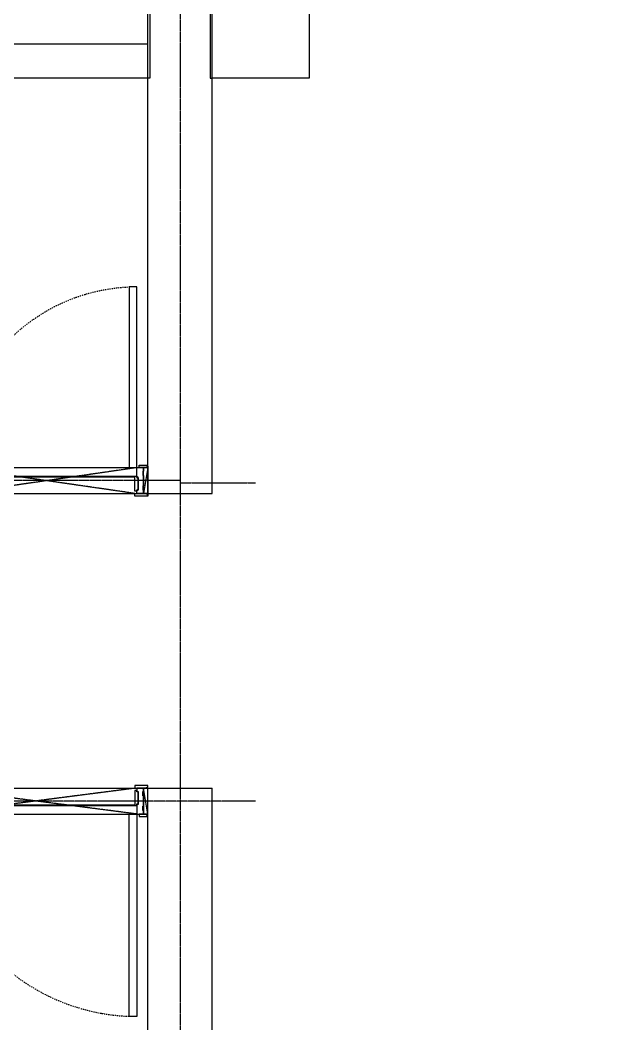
# Model space of a CAD drawing. Header units: millimetres. Extents: x 18456 to 179493, y -203649 to 469211.
# Drawn here: x 127073 to 129836, y 272146 to 276811 of the extents above; entities that cross this region are included whole.
import ezdxf

# ---------------------------------------------------------------- set-up
doc = ezdxf.new("R2010")
doc.units = ezdxf.units.MM
for name, pattern in [('X-평면도(기본형)$0$CEN', [52.5, 50, -1, 0.5, -1]), ('X-평면도(기본형)$0$DASHDOTX2', [2, 1, -0.5, 0, -0.5]), ('X-평면도(기본형)$0$HID', [2.8, 1.8, -1]), ('X-평면도(기본형)$0$HID2', [7.5, 6, -1.5])]:
    doc.linetypes.add(name, pattern=pattern)
for name, color, linetype, true_color in [('X-평면도(기본형)$0$40HAT', 9, 'Continuous', 0x808080), ('X-평면도(기본형)$0$AHID', 5, 'X-평면도(기본형)$0$HID', 0x0000ff), ('X-평면도(기본형)$0$CEN', 1, 'X-평면도(기본형)$0$CEN', 0xff0000), ('X-평면도(기본형)$0$DOOR', 4, 'Continuous', 0x00ffff), ('X-평면도(기본형)$0$INS', 9, 'Continuous', 0x808080), ('X-평면도(기본형)$0$UIS', 7, 'X-평면도(기본형)$0$HID2', 0x000000), ('X-평면도(기본형)$0$W1', 2, 'Continuous', 0xffff00)]:
    doc.layers.add(name, color=color, linetype=linetype, true_color=true_color)

# ---------------------------------------------------------------- blocks, each defined once
blk = doc.blocks.new('X-평면도(기본형)$0$100012')
at = {"layer": 'X-평면도(기본형)$0$DOOR', "color": 1, "linetype": 'ByBlock', "true_color": 0xff0000}
blk.add_line((-20, 0), (0, -120), dxfattribs=at)
at = {"layer": 'X-평면도(기본형)$0$DOOR', "color": 5, "true_color": 0x0000ff}
for p, q in [((960, -40), (40, -40)), ((960, -43), (40, -43))]:
    blk.add_line(p, q, dxfattribs=at)
at = {"layer": 'X-평면도(기본형)$0$DOOR'}
for points in [[(30, 0), (30, 940.8), (66, 940.8), (66, 0)], [(30, 0), (30, 940.8), (66, 940.8), (66, 0)], [(0, 0), (0, -15.9), (3, -15.9), (3, -35.9), (0, -35.9), (0, -84.1), (3, -84.1), (3, -104.1), (0, -104.1), (0, -120), (30, -120), (30, -105), (25, -105), (25, -45), (30, -45), (30, -40), (30, 0)], [(1000, 0), (1000, -15.9), (997, -15.9), (997, -35.9), (1000, -35.9), (1000, -84.1), (997, -84.1), (997, -104.1), (1000, -104.1), (1000, -120), (999.1, -120), (980, -120), (970, -120), (970, -105), (975, -105), (975, -45), (970, -45), (970, -40), (970, 0)], [(40, -40), (30, -40), (30, -47), (25, -47), (25, -103), (30, -103), (30, -110), (40, -110)], [(960, -40), (970, -40), (970, -47), (975, -47), (975, -103), (970, -103), (970, -110), (960, -110)]]:
    blk.add_lwpolyline(points, close=True, dxfattribs=at)
at = {"layer": 'X-평면도(기본형)$0$DOOR', "linetype": 'ByBlock'}
for points in [[(-15, 12), (-15, 7), (-20, 7), (-20, 0), (20, 0), (20, 12)], [(1015, 0), (1015, 5), (1020, 5), (1020, 12), (980, 12), (980, 0)], [(-15, -120), (-15, -125), (-20, -125), (-20, -132), (40, -132), (40, -120)], [(1015, -120), (1015, -125), (1020, -125), (1020, -132), (960, -132), (960, -120)]]:
    blk.add_lwpolyline(points, close=True, dxfattribs=at)
at = {"layer": 'X-평면도(기본형)$0$DOOR', "color": 1, "linetype": 'ByBlock', "true_color": 0xff0000}
blk.add_lwpolyline([(-20, 0), (-20, -120), (0, -120), (0, 0)], close=True, dxfattribs=at)
at = {"layer": 'X-평면도(기본형)$0$DOOR', "color": 1, "linetype": 'X-평면도(기본형)$0$HID', "true_color": 0xff0000}
blk.add_lwpolyline([(960, -120), (40, -120), (970, 0), (30, 0)], close=True, dxfattribs=at)
at = {"layer": 'X-평면도(기본형)$0$DOOR', "color": 1, "linetype": 'X-평면도(기본형)$0$DASHDOTX2', "ltscale": 5, "true_color": 0xff0000}
blk.add_arc((28.6, -0.6), 941.4, 0.038, 87.7238, dxfattribs=at)
blk = doc.blocks.new('X-평면도(기본형)$0$wd120900')
at = {"layer": 'X-평면도(기본형)$0$DOOR', "color": 1, "linetype": 'ByBlock', "true_color": 0xff0000}
blk.add_line((-20, 120), (0, 0), dxfattribs=at)
at = {"layer": 'X-평면도(기본형)$0$DOOR', "color": 5, "true_color": 0x0000ff}
for p, q in [((860, 80), (40, 80)), ((860, 77), (40, 77))]:
    blk.add_line(p, q, dxfattribs=at)
at = {"layer": 'X-평면도(기본형)$0$DOOR'}
for points in [[(30, 120), (30, 960), (66, 960), (66, 120)], [(30, 120), (30, 960), (66, 960), (66, 120)], [(0, 120), (0, 104.1), (3, 104.1), (3, 84.1), (0, 84.1), (0, 35.9), (3, 35.9), (3, 15.9), (0, 15.9), (0, 0), (30, 0), (30, 15), (25, 15), (25, 75), (30, 75), (30, 80), (30, 120)], [(900, 120), (900, 104.1), (897, 104.1), (897, 84.1), (900, 84.1), (900, 35.9), (897, 35.9), (897, 15.9), (900, 15.9), (900, 0), (899.1, 0), (880, 0), (870, 0), (870, 15), (875, 15), (875, 75), (870, 75), (870, 80), (870, 120)], [(40, 80), (30, 80), (30, 73), (25, 73), (25, 17), (30, 17), (30, 10), (40, 10)], [(860, 80), (870, 80), (870, 73), (875, 73), (875, 17), (870, 17), (870, 10), (860, 10)]]:
    blk.add_lwpolyline(points, close=True, dxfattribs=at)
at = {"layer": 'X-평면도(기본형)$0$DOOR', "linetype": 'ByBlock'}
for points in [[(-15, 132), (-15, 127), (-20, 127), (-20, 120), (20, 120), (20, 132)], [(915, 120), (915, 125), (920, 125), (920, 132), (880, 132), (880, 120)], [(-15, 0), (-15, -5), (-20, -5), (-20, -12), (40, -12), (40, 0)], [(915, 0), (915, -5), (920, -5), (920, -12), (860, -12), (860, 0)]]:
    blk.add_lwpolyline(points, close=True, dxfattribs=at)
at = {"layer": 'X-평면도(기본형)$0$DOOR', "color": 1, "linetype": 'ByBlock', "true_color": 0xff0000}
blk.add_lwpolyline([(-20, 120), (-20, 0), (0, 0), (0, 120)], close=True, dxfattribs=at)
at = {"layer": 'X-평면도(기본형)$0$DOOR', "color": 1, "linetype": 'X-평면도(기본형)$0$HID', "true_color": 0xff0000}
blk.add_lwpolyline([(860, 0), (40, 0), (870, 120), (30, 120)], close=True, dxfattribs=at)
at = {"layer": 'X-평면도(기본형)$0$DOOR', "color": 1, "linetype": 'X-평면도(기본형)$0$DASHDOTX2', "ltscale": 5, "true_color": 0xff0000}
blk.add_arc((28.6, 119.4), 841.4, 0.038, 87.4531, dxfattribs=at)

msp = doc.modelspace()

# ---------------------------------------------------------------- linework, layer by layer
at = {"layer": 'X-평면도(기본형)$0$AHID'}
msp.add_line((124946.1, 276701), (127666.1, 276701), dxfattribs=at)
at = {"layer": 'X-평면도(기본형)$0$CEN'}
for p, q in [((127816.1, 280276), (127816.1, 266456)), ((127816.1, 274671), (126276.1, 274671)), ((127816.1, 274661), (128166.1, 274661)), ((128166.1, 273181), (126276.1, 273181))]:
    msp.add_line(p, q, dxfattribs=at)
at = {"layer": 'X-평면도(기본형)$0$INS'}
for points in [[(127666.1, 276541), (127666.1, 276861), (127676.1, 276861)], [(127966.1, 276541), (127966.1, 276861), (127956.1, 276861)]]:
    msp.add_lwpolyline(points, dxfattribs=at)
at = {"layer": 'X-평면도(기본형)$0$UIS'}
for points in [[(136226.1, 276961), (136226.1, 277131), (128416.1, 277131), (128416.1, 276541), (127966.1, 276541)], [(127666.1, 276541), (124836.1, 276541)]]:
    msp.add_lwpolyline(points, dxfattribs=at)
at = {"layer": 'X-평면도(기본형)$0$W1'}
for p, q in [((127666.1, 274611), (127666.1, 276541)), ((127966.1, 274611), (127966.1, 276541)), ((127666.1, 274611), (127966.1, 274611)), ((127666.1, 273241), (127966.1, 273241)), ((127666.1, 270631), (127666.1, 273241)), ((127966.1, 270631), (127966.1, 273241))]:
    msp.add_line(p, q, dxfattribs=at)
for points in [[(127676.1, 276861), (127676.1, 276541), (127666.1, 276541)], [(127956.1, 276861), (127956.1, 276541), (127966.1, 276541)]]:
    msp.add_lwpolyline(points, dxfattribs=at)

# ---------------------------------------------------------------- block references
at = {"layer": 'X-평면도(기본형)$0$40HAT', "rotation": 180}
msp.add_blockref('X-평면도(기본형)$0$100012', (127646.1, 273121), dxfattribs=at)
at = {"layer": 'X-평면도(기본형)$0$DOOR', "xscale": -1, "rotation": 9.871863326793573e-09}
msp.add_blockref('X-평면도(기본형)$0$wd120900', (127646.1, 274611), dxfattribs=at)

doc.saveas('drawing.dxf')
